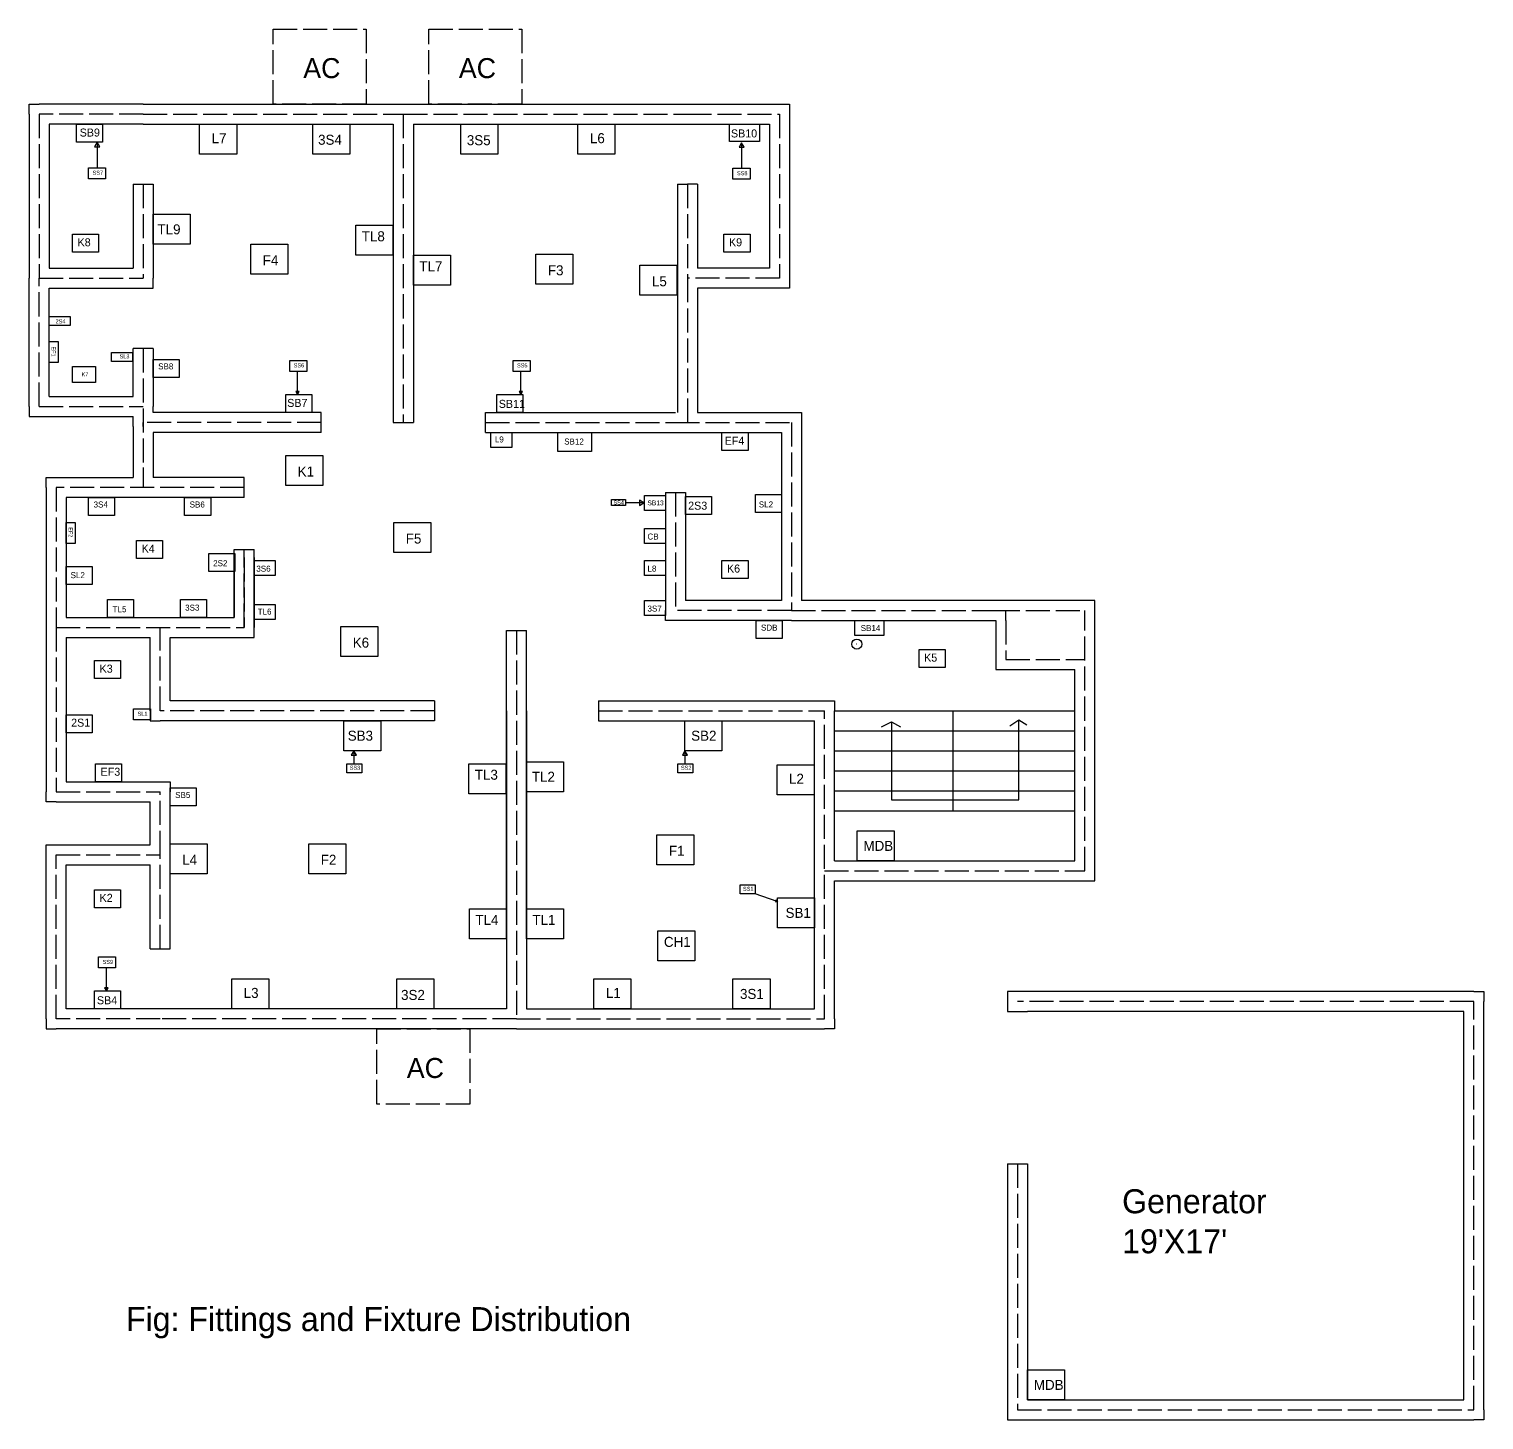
# Model space of a CAD drawing. Header units: inches. Extents: x 2005 to 8881, y -1786 to -220.
# Drawn here: x 2986 to 3713, y -915 to -220 of the extents above; entities that cross this region are included whole.
import ezdxf

# ---------------------------------------------------------------- set-up
doc = ezdxf.new("R2010")
doc.units = ezdxf.units.IN
doc.header["$MEASUREMENT"] = 0
doc.linetypes.add('ACAD_ISO02W100', pattern=[15, 12, -3])

msp = doc.modelspace()

# ---------------------------------------------------------------- linework, layer by layer
for p, q in [((2985.78, -262.6), (2985.78, -257.6)), ((2985.78, -257.6), (2990.78, -257.6)), ((3042.78, -257.6), (2990.78, -257.6)), ((3042.78, -257.6), (3172.78, -257.6)), ((3172.78, -257.6), (3224.78, -257.6)), ((3172.78, -257.6), (3224.78, -257.6)), ((3172.78, -257.6), (3224.78, -257.6)), ((3172.78, -257.6), (3314.78, -257.6)), ((3314.78, -257.6), (3360.78, -257.6)), ((3360.78, -257.6), (3365.78, -257.6)), ((3365.78, -257.6), (3365.78, -262.6)), ((2985.78, -262.6), (2985.78, -344.6)), ((2985.78, -262.6), (2985.78, -262.6)), ((3042.78, -267.6), (2995.78, -267.6)), ((2995.78, -267.6), (2995.78, -339.6)), ((3042.78, -267.6), (3167.78, -267.6)), ((3047.78, -267.6), (3167.78, -267.6)), ((3167.78, -267.6), (3167.78, -416.6)), ((3177.78, -267.6), (3219.78, -267.6)), ((3177.78, -267.6), (3177.78, -416.6)), ((3177.78, -267.6), (3314.78, -267.6)), ((3229.78, -267.6), (3355.78, -267.6)), ((3355.78, -267.6), (3355.78, -339.6)), ((3365.78, -262.6), (3365.78, -344.6)), ((3365.78, -262.6), (3365.78, -262.6)), ((3019.83, -276.6), (3019.83, -289.35)), ((3341.81, -276.85), (3341.81, -289.6)), ((3037.78, -297.6), (3037.78, -339.6)), ((3037.78, -297.6), (3047.78, -297.6)), ((3047.78, -297.6), (3047.78, -344.6)), ((3047.78, -297.6), (3047.78, -344.6)), ((3309.78, -297.6), (3309.78, -344.6)), ((3309.78, -297.6), (3314.78, -297.6)), ((3319.78, -297.6), (3314.78, -297.6)), ((3319.78, -297.6), (3319.78, -339.6)), ((2995.78, -339.6), (3037.78, -339.6)), ((3355.78, -339.6), (3319.78, -339.6)), ((2985.78, -408.6), (2985.78, -344.6)), ((2985.78, -408.6), (2985.78, -344.6)), ((3047.78, -349.6), (3047.78, -344.6)), ((3309.78, -344.6), (3309.78, -411.6)), ((3365.78, -344.6), (3365.78, -349.6)), ((2995.78, -349.6), (3042.78, -349.6)), ((2995.78, -403.6), (2995.78, -349.6)), ((3042.78, -349.6), (3047.78, -349.6)), ((3360.78, -349.6), (3319.78, -349.6)), ((3360.78, -349.6), (3319.78, -349.6)), ((3319.78, -349.6), (3319.78, -411.6)), ((3365.78, -349.6), (3360.78, -349.6)), ((3037.78, -403.6), (3037.78, -379.6)), ((3047.78, -379.6), (3037.78, -379.6)), ((3047.78, -379.6), (3047.78, -408.6)), ((3119.88, -402.6), (3119.88, -391.1)), ((3231.46, -402.6), (3231.46, -391.1)), ((2995.78, -403.6), (3037.78, -403.6)), ((2985.78, -408.6), (2985.78, -413.6)), ((2985.78, -413.6), (2990.78, -413.6)), ((2990.78, -413.6), (3037.78, -413.6)), ((3037.78, -418.6), (3037.78, -413.6)), ((3047.78, -411.6), (3047.78, -408.6)), ((3131.78, -411.6), (3047.78, -411.6)), ((3114.01, -407.1), (3114.01, -407.1)), ((3131.78, -421.6), (3131.78, -411.6)), ((3213.78, -411.6), (3308.78, -411.6)), ((3213.78, -421.6), (3213.78, -411.6)), ((3319.78, -411.6), (3366.78, -411.6)), ((3366.78, -411.6), (3371.78, -411.6)), ((3371.78, -411.6), (3371.78, -416.6)), ((3037.78, -418.6), (3037.78, -435.6)), ((3042.78, -418.6), (3042.78, -416.6)), ((3047.78, -421.6), (3047.78, -435.6)), ((3131.78, -421.6), (3047.78, -421.6)), ((3167.78, -416.6), (3177.78, -416.6)), ((3213.78, -421.6), (3308.78, -421.6)), ((3308.78, -421.6), (3361.78, -421.6)), ((3361.78, -421.6), (3361.78, -505.6)), ((3371.78, -416.6), (3371.78, -505.6)), ((3037.78, -435.6), (3037.78, -444.1)), ((3047.78, -435.6), (3047.78, -444.1)), ((2994.28, -449.1), (2994.28, -444.1)), ((2994.28, -444.1), (3004.28, -444.1)), ((2994.28, -449.1), (2994.28, -519.1)), ((3004.28, -444.1), (3037.78, -444.1)), ((3093.28, -444.1), (3047.78, -444.1)), ((3093.28, -454.1), (3093.28, -444.1)), ((3093.28, -454.1), (3004.28, -454.1)), ((3004.28, -454.1), (3004.28, -514.1)), ((3293.03, -456.8), (3283.78, -456.8)), ((3303.78, -451.6), (3303.78, -510.6)), ((3303.78, -451.6), (3313.78, -451.6)), ((3313.78, -451.6), (3313.78, -505.6)), ((3313.78, -451.6), (3313.78, -505.6)), ((3088.28, -514.1), (3088.28, -480.1)), ((3088.28, -480.1), (3098.28, -480.1)), ((3088.28, -484.1), (3088.28, -514.1)), ((3098.28, -519.1), (3098.28, -480.1)), ((3098.28, -484.1), (3098.28, -519.1)), ((3361.78, -505.6), (3313.78, -505.6)), ((3513.28, -505.6), (3371.78, -505.6)), ((3518.28, -505.6), (3513.28, -505.6)), ((3518.28, -510.6), (3518.28, -505.6)), ((3004.28, -514.1), (3088.28, -514.1)), ((3303.78, -515.6), (3303.78, -510.6)), ((3366.78, -515.6), (3303.78, -515.6)), ((3366.78, -515.6), (3463.78, -515.6)), ((3463.78, -515.6), (3468.78, -515.6)), ((3468.78, -515.6), (3468.78, -540.1)), ((3473.78, -515.6), (3473.78, -510.6)), ((3518.28, -640.6), (3518.28, -510.6)), ((2994.28, -519.1), (2994.28, -601.1)), ((3098.28, -524.1), (3098.28, -519.1)), ((3224.28, -674.6), (3224.28, -520.6)), ((3224.28, -520.6), (3234.28, -520.6)), ((3234.28, -674.6), (3234.28, -520.6)), ((3004.28, -524.1), (3004.28, -596.1)), ((3004.28, -524.1), (3046.28, -524.1)), ((3046.28, -560.6), (3046.28, -524.1)), ((3056.28, -555.6), (3056.28, -524.1)), ((3056.28, -524.1), (3093.28, -524.1)), ((3093.28, -524.1), (3093.28, -524.1)), ((3093.28, -524.1), (3093.28, -524.1)), ((3093.28, -524.1), (3098.28, -524.1)), ((3468.78, -540.1), (3508.28, -540.1)), ((3508.28, -635.6), (3508.28, -540.1)), ((3188.28, -555.6), (3056.28, -555.6)), ((3188.28, -555.6), (3188.28, -565.6)), ((3270.28, -555.6), (3383.28, -555.6)), ((3270.28, -555.6), (3270.28, -565.6)), ((3383.28, -555.6), (3388.28, -555.6)), ((3388.28, -555.6), (3388.28, -560.6)), ((3046.28, -560.6), (3046.28, -565.6)), ((3046.28, -565.6), (3051.28, -565.6)), ((3188.28, -565.6), (3051.28, -565.6)), ((3224.28, -560.6), (3224.28, -709.6)), ((3234.28, -560.6), (3234.28, -709.6)), ((3270.28, -565.6), (3378.28, -565.6)), ((3378.28, -709.6), (3378.28, -565.6)), ((3388.28, -635.6), (3388.28, -560.6)), ((3388.28, -560.6), (3508.28, -560.6)), ((3411.78, -568.6), (3416.78, -566.1)), ((3416.78, -566.1), (3416.78, -605.1)), ((3416.78, -566.1), (3421.28, -568.6)), ((3447.28, -560.6), (3447.28, -610.6)), ((3475.78, -568.1), (3480.28, -565.1)), ((3480.28, -605.1), (3480.28, -565.1)), ((3480.28, -565.1), (3484.28, -567.6)), ((3388.28, -570.6), (3508.28, -570.6)), ((3148.01, -580.6), (3148.01, -587.1)), ((3313.51, -580.6), (3313.51, -587.1)), ((3388.28, -580.6), (3508.28, -580.6)), ((3388.28, -590.6), (3508.28, -590.6)), ((2994.28, -601.1), (2994.28, -601.1)), ((2994.28, -606.1), (2994.28, -601.1)), ((3004.28, -596.1), (3051.28, -596.1)), ((3051.28, -596.1), (3056.28, -596.1)), ((3056.28, -596.1), (3056.28, -601.1)), ((3056.28, -632.6), (3056.28, -601.1)), ((3388.28, -600.6), (3508.28, -600.6)), ((2999.28, -606.1), (2994.28, -606.1)), ((2999.28, -606.1), (3046.28, -606.1)), ((3046.28, -627.6), (3046.28, -606.1)), ((3388.28, -610.6), (3508.28, -610.6)), ((3416.78, -605.1), (3480.28, -605.1)), ((2994.28, -632.6), (2994.28, -627.6)), ((2994.28, -627.6), (2999.28, -627.6)), ((2999.28, -627.6), (3046.28, -627.6)), ((2994.28, -714.6), (2994.28, -632.6)), ((3004.28, -709.6), (3004.28, -637.6)), ((3004.28, -637.6), (3046.28, -637.6)), ((3046.28, -679.6), (3046.28, -637.6)), ((3056.28, -679.6), (3056.28, -632.6)), ((3388.28, -635.6), (3508.28, -635.6)), ((3388.28, -645.6), (3513.28, -645.6)), ((3388.28, -714.6), (3388.28, -645.6)), ((3513.28, -645.6), (3518.28, -645.6)), ((3518.28, -645.6), (3518.28, -640.6)), ((3359.61, -655.88), (3348.51, -652.18)), ((3046.28, -679.6), (3056.28, -679.6)), ((3024.38, -700.6), (3024.38, -689.1)), ((3479.73, -700.91), (3474.73, -700.91)), ((3474.73, -700.91), (3474.73, -705.91)), ((3707.73, -700.91), (3479.73, -700.91)), ((3707.73, -700.91), (3712.73, -700.91)), ((3712.73, -700.91), (3712.73, -705.91)), ((3051.28, -709.6), (3004.28, -709.6)), ((3224.28, -709.6), (3051.28, -709.6)), ((3234.28, -709.6), (3378.28, -709.6)), ((3702.73, -710.91), (3484.73, -710.91)), ((3702.73, -904.91), (3702.73, -710.91)), ((3712.73, -909.91), (3712.73, -705.91)), ((2994.28, -714.6), (2994.28, -719.6)), ((2994.28, -719.6), (2999.28, -719.6)), ((3051.28, -719.6), (2999.28, -719.6)), ((3229.28, -719.6), (3051.28, -719.6)), ((3229.28, -719.6), (3383.28, -719.6)), ((3388.28, -719.6), (3383.28, -719.6)), ((3388.28, -714.6), (3388.28, -719.6)), ((3474.73, -786.96), (3474.73, -909.91)), ((3484.73, -786.96), (3484.73, -904.91)), ((3484.73, -904.91), (3702.73, -904.91)), ((3484.73, -904.91), (3702.73, -904.91)), ((3474.73, -909.91), (3474.73, -914.91)), ((3474.73, -914.91), (3479.73, -914.91)), ((3479.73, -914.91), (3707.73, -914.91)), ((3712.73, -914.91), (3707.73, -914.91)), ((3712.73, -909.91), (3712.73, -914.91))]:
    msp.add_line(p, q)
at = {"linetype": 'ACAD_ISO02W100'}
for p, q in [((3042.78, -262.6), (2990.78, -262.6)), ((2990.78, -262.6), (2990.78, -344.6)), ((3042.78, -262.6), (3172.78, -262.6)), ((3172.78, -262.6), (3172.78, -416.6)), ((3172.78, -262.6), (3314.78, -262.6)), ((3314.78, -262.6), (3360.78, -262.6)), ((3360.78, -262.6), (3360.78, -344.6)), ((3042.78, -297.6), (3042.78, -344.6)), ((3314.78, -297.6), (3314.78, -344.6)), ((2990.78, -344.6), (3042.78, -344.6)), ((2990.78, -408.6), (2990.78, -344.6)), ((3360.78, -344.6), (3314.78, -344.6)), ((3314.78, -344.6), (3314.78, -416.6)), ((3042.78, -379.6), (3042.78, -439.1)), ((2990.78, -408.6), (3042.78, -408.6)), ((3131.78, -416.6), (3042.78, -416.6)), ((3213.78, -416.6), (3308.78, -416.6)), ((3308.78, -416.6), (3366.78, -416.6)), ((3366.78, -416.6), (3366.78, -510.6)), ((3042.78, -439.1), (3042.78, -449.1)), ((3093.28, -449.1), (2999.28, -449.1)), ((2999.28, -449.1), (2999.28, -519.1)), ((3308.78, -451.6), (3308.78, -510.6)), ((3093.28, -519.1), (3093.28, -480.1)), ((3093.28, -484.1), (3093.28, -519.1)), ((3366.78, -510.6), (3308.78, -510.6)), ((3366.78, -510.6), (3468.78, -510.6)), ((3468.78, -510.6), (3513.28, -510.6)), ((3473.78, -515.6), (3473.78, -535.1)), ((3513.28, -640.6), (3513.28, -510.6)), ((2999.28, -519.1), (2999.28, -601.1)), ((2999.28, -519.1), (3093.28, -519.1)), ((3051.28, -560.6), (3051.28, -519.1)), ((3229.28, -520.6), (3229.28, -714.6)), ((3473.78, -535.1), (3513.28, -535.1)), ((3188.28, -560.6), (3051.28, -560.6)), ((3270.28, -560.6), (3383.28, -560.6)), ((3383.28, -714.6), (3383.28, -560.6)), ((2999.28, -601.1), (3051.28, -601.1)), ((3051.28, -632.6), (3051.28, -601.1)), ((2999.28, -714.6), (2999.28, -632.6)), ((2999.28, -632.6), (3051.28, -632.6)), ((3051.28, -679.6), (3051.28, -632.6)), ((3383.28, -640.6), (3513.28, -640.6)), ((3474.73, -705.91), (3474.73, -710.91)), ((3474.73, -710.91), (3484.73, -710.91)), ((3707.73, -705.91), (3479.73, -705.91)), ((3707.73, -909.91), (3707.73, -705.91)), ((3051.28, -714.6), (2999.28, -714.6)), ((3229.28, -714.6), (3051.28, -714.6)), ((3229.28, -714.6), (3383.28, -714.6)), ((3474.73, -786.96), (3484.73, -786.96)), ((3479.73, -786.96), (3479.73, -909.91)), ((3479.73, -909.91), (3707.73, -909.91))]:
    msp.add_line(p, q, dxfattribs=at)
at = {"color": 5}
msp.add_line((3298.53, -460.6), (3298.53, -460.6), dxfattribs=at)
at = {"linetype": 'ACAD_ISO02W100'}
for points in [[(3107.78, -220.1), (3154.28, -220.1), (3154.28, -257.6), (3107.78, -257.6)], [(3185.51, -220.1), (3232.01, -220.1), (3232.01, -257.6), (3185.51, -257.6)], [(3159.51, -719.6), (3206.01, -719.6), (3206.01, -757.1), (3159.51, -757.1)]]:
    msp.add_lwpolyline(points, close=True, dxfattribs=at)
for points in [[(3009.51, -267.6), (3022.51, -267.6), (3022.51, -276.6), (3009.51, -276.6)], [(3071.01, -267.6), (3089.51, -267.6), (3089.51, -282.6), (3071.01, -282.6)], [(3127.51, -267.6), (3146.01, -267.6), (3146.01, -282.6), (3127.51, -282.6)], [(3201.51, -267.6), (3220.01, -267.6), (3220.01, -282.6), (3201.51, -282.6)], [(3260.01, -267.6), (3278.51, -267.6), (3278.51, -282.6), (3260.01, -282.6)], [(3335.73, -267.6), (3350.74, -267.6), (3350.74, -276.2), (3335.73, -276.2)], [(3019.83, -276.6), (3018.53, -278.85), (3021.13, -278.85)], [(3341.81, -276.85), (3340.51, -279.1), (3343.11, -279.1)], [(3015.53, -289.35), (3024.03, -289.35), (3024.03, -294.85), (3015.53, -294.85)], [(3337.51, -289.6), (3346.01, -289.6), (3346.01, -295.1), (3337.51, -295.1)], [(3047.78, -312.6), (3066.28, -312.6), (3066.28, -327.6), (3047.78, -327.6)], [(3149.01, -318.1), (3167.51, -318.1), (3167.51, -333.1), (3149.01, -333.1)], [(3007.51, -322.6), (3020.51, -322.6), (3020.51, -331.6), (3007.51, -331.6)], [(3333.01, -322.6), (3346.01, -322.6), (3346.01, -331.6), (3333.01, -331.6)], [(3096.51, -327.6), (3115.01, -327.6), (3115.01, -342.6), (3096.51, -342.6)], [(3177.78, -333.1), (3196.28, -333.1), (3196.28, -348.1), (3177.78, -348.1)], [(3239.01, -332.6), (3257.51, -332.6), (3257.51, -347.6), (3239.01, -347.6)], [(3291.01, -338.1), (3309.51, -338.1), (3309.51, -353.1), (3291.01, -353.1)], [(3007.51, -349.6), (3007.51, -349.6), (3007.51, -349.6), (3007.51, -349.6)], [(2995.78, -363.6), (3006.28, -363.6), (3006.28, -368.1), (2995.78, -368.1)], [(3000.28, -376.24), (3000.28, -386.74), (2995.78, -386.74), (2995.78, -376.24)], [(3027.01, -381.6), (3037.51, -381.6), (3037.51, -386.1), (3027.01, -386.1)], [(3047.78, -385.1), (3060.78, -385.1), (3060.78, -394.1), (3047.78, -394.1)], [(3007.51, -388.6), (3019.01, -388.6), (3019.01, -396.6), (3007.51, -396.6)], [(3116.01, -385.6), (3124.51, -385.6), (3124.51, -391.1), (3116.01, -391.1)], [(3227.6, -385.6), (3236.1, -385.6), (3236.1, -391.1), (3227.6, -391.1)], [(3114.01, -402.6), (3127.01, -402.6), (3127.01, -411.6), (3114.01, -411.6)], [(3119.88, -402.6), (3120.74, -401.1), (3119.01, -401.1)], [(3219.51, -402.6), (3232.51, -402.6), (3232.51, -411.6), (3219.51, -411.6)], [(3231.46, -402.6), (3232.33, -401.1), (3230.6, -401.1)], [(3216.51, -421.6), (3227.01, -421.6), (3227.01, -429.1), (3216.51, -429.1)], [(3250.01, -421.6), (3266.78, -421.6), (3266.78, -431.1), (3250.01, -431.1)], [(3332.01, -421.6), (3345.01, -421.6), (3345.01, -430.6), (3332.01, -430.6)], [(3114.01, -433.13), (3132.51, -433.13), (3132.51, -448.13), (3114.01, -448.13)], [(3015.51, -454.1), (3028.51, -454.1), (3028.51, -463.1), (3015.51, -463.1)], [(3063.51, -454.1), (3076.51, -454.1), (3076.51, -463.1), (3063.51, -463.1)], [(3276.78, -455.1), (3283.78, -455.1), (3283.78, -458.1), (3276.78, -458.1)], [(3293.03, -456.8), (3290.78, -455.51), (3290.78, -458.1)], [(3293.28, -453.1), (3303.78, -453.1), (3303.78, -460.6), (3293.28, -460.6)], [(3313.78, -453.6), (3326.78, -453.6), (3326.78, -462.6), (3313.78, -462.6)], [(3348.78, -452.6), (3361.78, -452.6), (3361.78, -461.6), (3348.78, -461.6)], [(3008.78, -466.54), (3008.78, -477.04), (3004.28, -477.04), (3004.28, -466.54)], [(3168.01, -466.6), (3186.51, -466.6), (3186.51, -481.6), (3168.01, -481.6)], [(3293.28, -469.6), (3303.78, -469.6), (3303.78, -477.1), (3293.28, -477.1)], [(3039.51, -475.6), (3052.51, -475.6), (3052.51, -484.6), (3039.51, -484.6)], [(3075.51, -482.1), (3088.51, -482.1), (3088.51, -491.1), (3075.51, -491.1)], [(3098.28, -485.6), (3108.78, -485.6), (3108.78, -493.1), (3098.28, -493.1)], [(3293.28, -485.6), (3303.78, -485.6), (3303.78, -493.1), (3293.28, -493.1)], [(3332.01, -485.6), (3345.01, -485.6), (3345.01, -494.6), (3332.01, -494.6)], [(3004.28, -488.6), (3017.28, -488.6), (3017.28, -497.6), (3004.28, -497.6)], [(3025.01, -505.1), (3038.01, -505.1), (3038.01, -514.1), (3025.01, -514.1)], [(3061.51, -505.1), (3074.51, -505.1), (3074.51, -514.1), (3061.51, -514.1)], [(3098.28, -507.6), (3108.78, -507.6), (3108.78, -515.1), (3098.28, -515.1)], [(3293.28, -505.6), (3303.78, -505.6), (3303.78, -513.1), (3293.28, -513.1)], [(3349.01, -515.6), (3362.01, -515.6), (3362.01, -524.6), (3349.01, -524.6)], [(3412.89, -515.6), (3412.89, -523.1), (3398.39, -523.1), (3398.39, -515.6)], [(3141.51, -518.6), (3160.01, -518.6), (3160.01, -533.6), (3141.51, -533.6)], [(3430.51, -530.1), (3443.51, -530.1), (3443.51, -539.1), (3430.51, -539.1)], [(3018.51, -535.6), (3031.51, -535.6), (3031.51, -544.6), (3018.51, -544.6)], [(3038.01, -559.6), (3046.51, -559.6), (3046.51, -565.1), (3038.01, -565.1)], [(3004.28, -562.6), (3017.28, -562.6), (3017.28, -571.6), (3004.28, -571.6)], [(3143.01, -565.6), (3161.51, -565.6), (3161.51, -580.6), (3143.01, -580.6)], [(3313.51, -565.6), (3332.01, -565.6), (3332.01, -580.6), (3313.51, -580.6)], [(3148.01, -580.6), (3146.71, -582.85), (3149.31, -582.85)], [(3313.51, -580.6), (3312.21, -582.85), (3314.81, -582.85)], [(3019.01, -587.1), (3032.01, -587.1), (3032.01, -596.1), (3019.01, -596.1)], [(3144.51, -587.1), (3152.01, -587.1), (3152.01, -591.6), (3144.51, -591.6)], [(3205.51, -587.1), (3224.01, -587.1), (3224.01, -602.1), (3205.51, -602.1)], [(3234.28, -586.1), (3252.78, -586.1), (3252.78, -601.1), (3234.28, -601.1)], [(3310.01, -587.1), (3317.51, -587.1), (3317.51, -591.6), (3310.01, -591.6)], [(3359.51, -587.6), (3378.01, -587.6), (3378.01, -602.6), (3359.51, -602.6)], [(3056.28, -599.21), (3069.28, -599.21), (3069.28, -608.21), (3056.28, -608.21)], [(3299.51, -622.6), (3318.01, -622.6), (3318.01, -637.6), (3299.51, -637.6)], [(3399.6, -620.63), (3418.1, -620.63), (3418.1, -635.63), (3399.6, -635.63)], [(3056.28, -627.1), (3074.78, -627.1), (3074.78, -642.1), (3056.28, -642.1)], [(3125.51, -627.1), (3144.01, -627.1), (3144.01, -642.1), (3125.51, -642.1)], [(3018.51, -650.1), (3031.51, -650.1), (3031.51, -659.1), (3018.51, -659.1)], [(3341.01, -647.6), (3348.51, -647.6), (3348.51, -652.1), (3341.01, -652.1)], [(3359.78, -654.1), (3378.28, -654.1), (3378.28, -669.1), (3359.78, -669.1)], [(3205.78, -659.6), (3224.28, -659.6), (3224.28, -674.6), (3205.78, -674.6)], [(3234.28, -659.6), (3252.78, -659.6), (3252.78, -674.6), (3234.28, -674.6)], [(3359.88, -655.88), (3359.15, -655.06), (3358.81, -656.1)], [(3300.01, -670.6), (3318.51, -670.6), (3318.51, -685.6), (3300.01, -685.6)], [(3020.51, -683.6), (3029.01, -683.6), (3029.01, -689.1), (3020.51, -689.1)], [(3087.01, -694.6), (3105.51, -694.6), (3105.51, -709.6), (3087.01, -709.6)], [(3169.51, -694.6), (3188.01, -694.6), (3188.01, -709.6), (3169.51, -709.6)], [(3268.01, -694.6), (3286.51, -694.6), (3286.51, -709.6), (3268.01, -709.6)], [(3337.51, -694.6), (3356.01, -694.6), (3356.01, -709.6), (3337.51, -709.6)], [(3018.51, -700.6), (3031.51, -700.6), (3031.51, -709.6), (3018.51, -709.6)], [(3024.38, -700.6), (3025.24, -699.1), (3023.51, -699.1)], [(3484.73, -889.91), (3503.23, -889.91), (3503.23, -904.91), (3484.73, -904.91)]]:
    msp.add_lwpolyline(points, close=True)
msp.add_circle((3399.39, -527.33), 2.5)

# ---------------------------------------------------------------- texts
at = {"attachment_point": 1}
for s, insert, char_height, width in [('AC', (3122.78, -234.6), 10, 29), ('AC', (3200.51, -234.6), 10, 29), ('SB9', (3011.05, -269.78), 4, 7), ('L7', (3077.01, -272.1), 5, 12.5), ('3S4', (3130.18, -272.88), 5, 12.5), ('3S5', (3204.51, -273.1), 5, 12.5), ('L6', (3266.01, -272.1), 5, 12.5), ('SB10', (3336.49, -270.22), 4, 7), ('SS7', (3017.53, -290.85), 2, 5), ('SS8', (3339.51, -291.1), 2, 5), ('TL9', (3049.92, -317.63), 5, 12.5), ('K8', (3010.01, -324.6), 4, 7), ('TL8', (3152.01, -321.1), 5, 12.5), ('K9', (3335.51, -324.6), 4, 7), ('F4', (3102.51, -333.1), 5, 12.5), ('TL7', (3180.78, -336.1), 5, 12.5), ('F3', (3245.01, -338.1), 5, 12.5), ('L5', (3297.01, -343.6), 5, 12.5), ('2S4', (2999.01, -365.1), 2, 4.5), ('SL3', (3031.01, -382.6), 2, 4.5), ('K7', (3012.01, -391.6), 2, 4.5), ('SB8', (3050.28, -387.1), 3, 7), ('SS6', (3118.01, -387.1), 2, 5), ('SS5', (3229.6, -387.1), 2, 5), ('SB7', (3114.75, -404.85), 4, 7), ('SB11', (3220.48, -405.32), 4, 7), ('L9', (3218.51, -423.6), 3, 7), ('SB12', (3253.17, -424.64), 3, 7), ('EF4', (3333.34, -423.75), 4, 7), ('K1', (3120.01, -438.63), 5, 12.5), ('3S4', (3018.01, -456.1), 3, 7), ('SB6', (3066.01, -456.1), 3, 7), ('SS4', (3277.78, -455.6), 2, 7), ('SB13', (3294.78, -455.6), 2.4, 7), ('2S3', (3315.11, -456.19), 4, 7), ('SL2', (3350.4, -456.07), 3, 7), ('F5', (3174.01, -472.1), 5, 12.5), ('CB', (3294.78, -472.1), 3, 7), ('K4', (3042.01, -477.6), 4, 7), ('2S2', (3077.75, -485.42), 3, 7), ('SL2', (3006.52, -491.4), 3, 7), ('3S6', (3099.32, -488.16), 3, 7), ('L8', (3294.78, -488.1), 3, 7), ('K6', (3334.51, -487.6), 4, 7), ('TL5', (3027.51, -508.42), 3, 7), ('3S3', (3063.75, -507.63), 3, 7), ('3S7', (3294.78, -508.1), 3, 7), ('TL6', (3100.01, -509.6), 3, 7), ('SDB', (3351.51, -517.6), 3, 9.5), ('SB14', (3401.34, -517.82), 3, 7), ('K6', (3147.51, -524.1), 5, 12.5), ('K3', (3021.01, -537.6), 4, 7), ('K5', (3433.01, -532.1), 4, 7), ('2S1', (3006.78, -564.6), 4, 7), ('SL1', (3040.01, -561.1), 2, 5), ('SB3', (3144.99, -570.6), 5, 12.5), ('SB2', (3316.61, -570.6), 5, 12.5), ('SS3', (3146.01, -588.1), 2, 4), ('SS2', (3311.51, -588.1), 2, 4), ('EF3', (3021.51, -589.1), 4, 7), ('TL3', (3208.51, -590.1), 5, 12.5), ('TL2', (3237.01, -591.1), 5, 12.5), ('L2', (3365.51, -592.1), 5, 12.5), ('SB5', (3058.78, -601.21), 3, 7), ('F1', (3305.51, -628.1), 5, 12.5), ('MDB', (3402.7, -625.63), 5, 12.5), ('L4', (3062.28, -632.6), 5, 12.5), ('F2', (3131.51, -632.6), 5, 12.5), ('K2', (3021.01, -652.1), 4, 7), ('SS1', (3342.51, -648.6), 2, 4), ('SB1', (3363.78, -659.1), 5, 12.5), ('TL4', (3208.78, -662.6), 5, 12.5), ('TL1', (3237.28, -662.6), 5, 12.5), ('CH1', (3303.01, -673.6), 5, 12.5), ('SS9', (3022.51, -685.1), 2, 5), ('SB4', (3019.68, -703.27), 4, 7), ('L3', (3093.01, -699.1), 5, 12.5), ('3S2', (3171.65, -700.1), 5, 12.5), ('L1', (3274.01, -699.1), 5, 12.5), ('3S1', (3341.01, -699.6), 5, 12.5), ('AC', (3174.51, -734.1), 10, 29), ("Generator\\P19'X17'", (3531.94, -799.69), 12, 278.8942), ('Fig: Fittings and Fixture Distribution', (3034.17, -858.57), 12, 520.5953), ('MDB', (3487.83, -894.91), 5, 12.5)]:
    msp.add_mtext(s, dxfattribs=dict(at, insert=insert, char_height=char_height, width=width))
at = {"char_height": 2, "attachment_point": 1, "rotation": 270}
for s, insert, width in [('EF1', (2999.01, -378.64), 4.5), ('EF2', (3007.51, -468.94), 4.5), ('-', (3400.39, -526.83), 1.5)]:
    msp.add_mtext(s, dxfattribs=dict(at, insert=insert, width=width))

doc.saveas('drawing.dxf')
